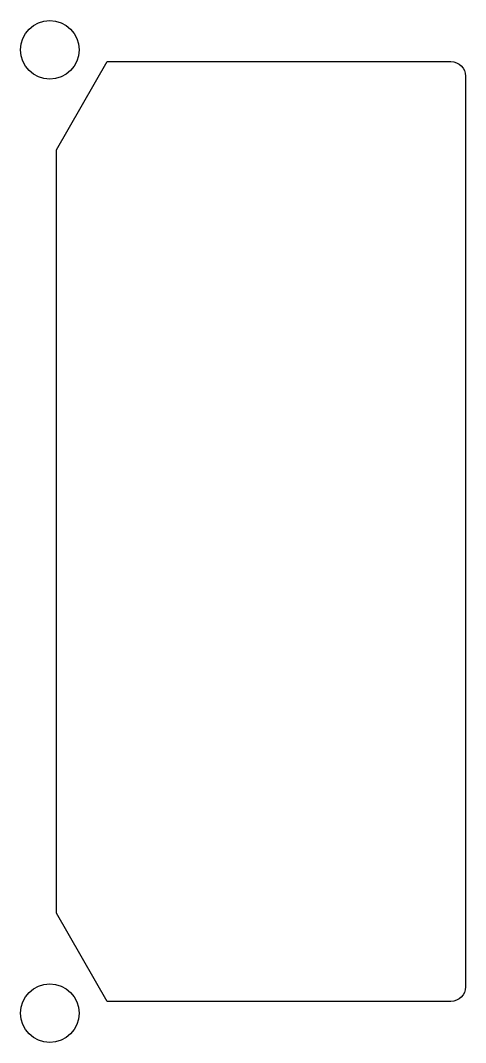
# Model space of a CAD drawing. Header units: millimetres. Extents: x 339.5 to 354.6, y -84.1 to -49.3.
import ezdxf

# ---------------------------------------------------------------- set-up
doc = ezdxf.new("R2010")
doc.units = ezdxf.units.MM
doc.header["$MEASUREMENT"] = 0

msp = doc.modelspace()

# ---------------------------------------------------------------- linework, layer by layer
msp.add_lwpolyline([(342.41955, -82.675), (340.68755, -79.675), (340.68755, -53.675), (342.41955, -50.675), (354.13755, -50.675, -0.41421239), (354.63755, -51.175), (354.63755, -82.175, -0.41421356), (354.13755, -82.675)], format="xyb", close=True)
for centre in [(340.46255, -50.275), (340.46255, -83.075)]:
    msp.add_circle(centre, 1)

doc.saveas('drawing.dxf')
